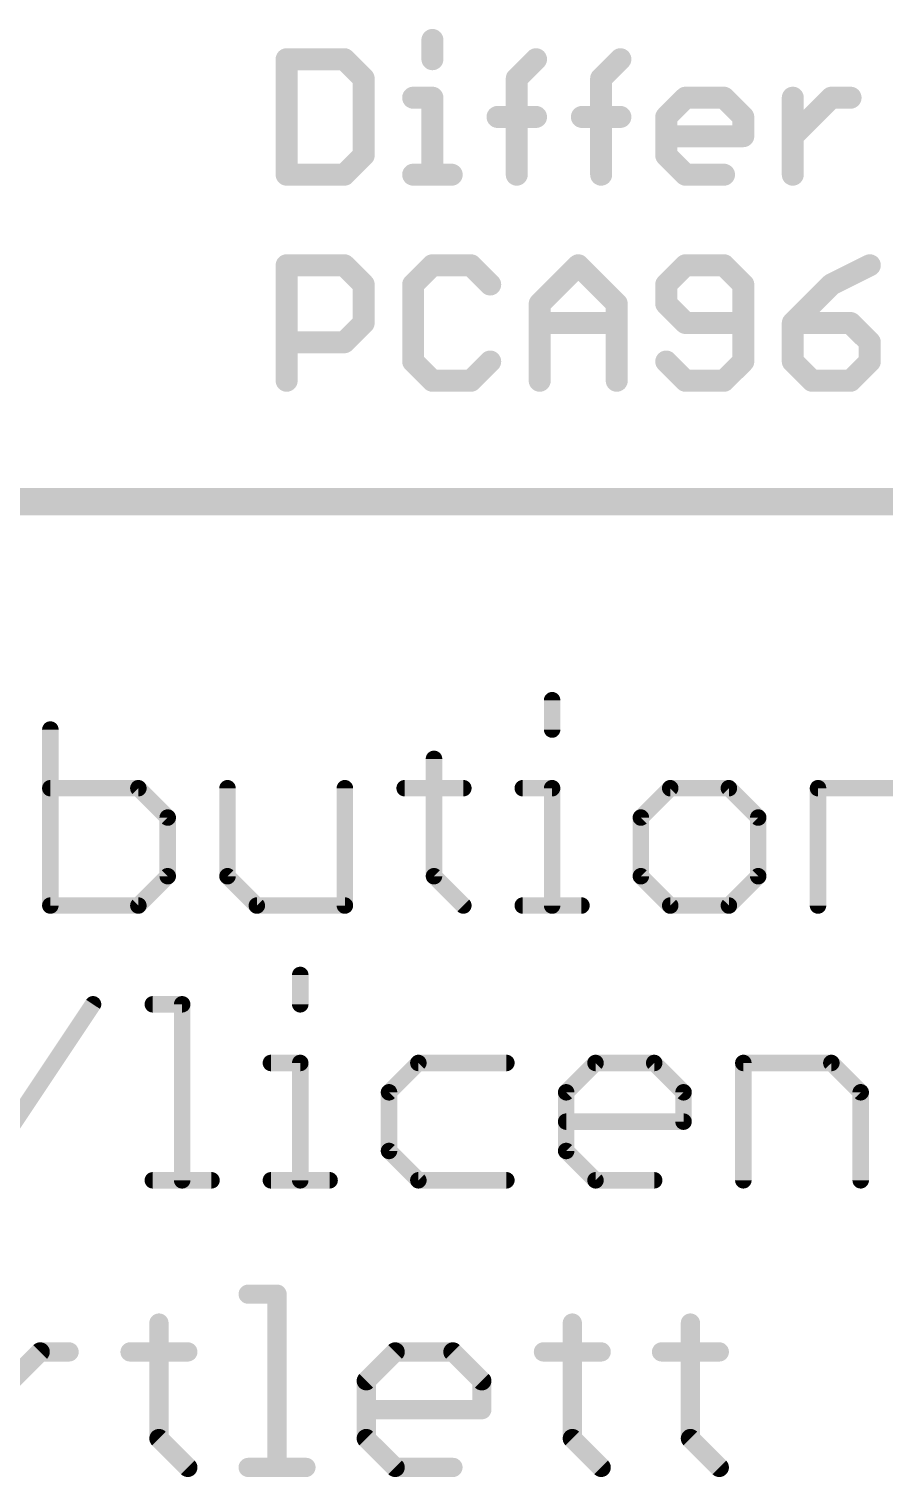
# Model space of a CAD drawing. Extents: x -37 to 70, y -9 to 26.
# Drawn here: x 25.53 to 33.44, y -9.02 to 4.37 of the extents above; entities that cross this region are included whole.
import ezdxf

# ---------------------------------------------------------------- set-up
doc = ezdxf.new("R2010")
doc.units = 0
for name, color, linetype in [('1', 12, 'CONTINUOUS'), ('16', 132, 'CONTINUOUS'), ('20', 53, 'CONTINUOUS'), ('21', 41, 'CONTINUOUS'), ('51', 53, 'CONTINUOUS')]:
    doc.layers.add(name, color=color, linetype=linetype)

msp = doc.modelspace()

# ---------------------------------------------------------------- linework, layer by layer
at = {"layer": '1', "const_width": 0.254}
msp.add_lwpolyline([(44.45, 0), (0, 0)], dxfattribs=at)
at = {"layer": '16', "const_width": 0.254}
msp.add_lwpolyline([(44.45, 0), (0, 0)], dxfattribs=at)
at = {"layer": '20', "const_width": 0.2032}
msp.add_lwpolyline([(44.45, 0), (0, 0)], dxfattribs=at)
at = {"layer": '21', "const_width": 0.2032}
for points in [[(29.2619, 4.2683), (29.2619, 4.0903)], [(27.9146, 4.0903), (27.9146, 3.0226)], [(28.4485, 4.0903), (27.9146, 4.0903)], [(28.6264, 3.9124), (28.4485, 4.0903)], [(30.0415, 3.9124), (30.2195, 4.0903)], [(30.8211, 3.9124), (30.9991, 4.0903)], [(28.6264, 3.2006), (28.6264, 3.9124)], [(30.0415, 3.0226), (30.0415, 3.9124)], [(30.8211, 3.0226), (30.8211, 3.9124)], [(29.084, 3.7344), (29.2619, 3.7344)], [(29.2619, 3.7344), (29.2619, 3.0226)], [(31.4228, 3.5565), (31.6007, 3.7344)], [(31.6007, 3.7344), (31.9566, 3.7344)], [(31.9566, 3.7344), (32.1346, 3.5565)], [(32.5922, 3.0226), (32.5922, 3.7344)], [(32.5922, 3.3785), (32.9481, 3.7344)], [(32.9481, 3.7344), (33.126, 3.7344)], [(29.8636, 3.5565), (30.2195, 3.5565)], [(30.6432, 3.5565), (30.9991, 3.5565)], [(31.4228, 3.2006), (31.4228, 3.5565)], [(32.1346, 3.5565), (32.1346, 3.3785)], [(32.1346, 3.3785), (31.4228, 3.3785)], [(28.4485, 3.0226), (28.6264, 3.2006)], [(31.6007, 3.0226), (31.4228, 3.2006)], [(27.9146, 3.0226), (28.4485, 3.0226)], [(29.084, 3.0226), (29.4399, 3.0226)], [(31.9566, 3.0226), (31.6007, 3.0226)], [(27.9146, 1.1176), (27.9146, 2.1853)], [(27.9146, 2.1853), (28.4485, 2.1853)], [(28.4485, 2.1853), (28.6264, 2.0074)], [(29.2619, 2.1853), (29.084, 2.0074)], [(29.6179, 2.1853), (29.2619, 2.1853)], [(29.7958, 2.0074), (29.6179, 2.1853)], [(30.2534, 1.8294), (30.6093, 2.1853)], [(30.6093, 2.1853), (30.9652, 1.8294)], [(31.6007, 2.1853), (31.4228, 2.0074)], [(31.9566, 2.1853), (31.6007, 2.1853)], [(32.1346, 2.0074), (31.9566, 2.1853)], [(33.304, 2.1853), (32.9481, 2.0074)], [(28.6264, 2.0074), (28.6264, 1.6515)], [(29.084, 2.0074), (29.084, 1.2955)], [(31.4228, 2.0074), (31.4228, 1.8294)], [(32.1346, 1.2955), (32.1346, 2.0074)], [(32.9481, 2.0074), (32.5922, 1.6515)], [(30.2534, 1.1176), (30.2534, 1.8294)], [(30.9652, 1.8294), (30.9652, 1.1176)], [(31.4228, 1.8294), (31.6007, 1.6515)], [(28.6264, 1.6515), (28.4485, 1.4735)], [(30.2534, 1.6515), (30.9652, 1.6515)], [(31.6007, 1.6515), (32.1346, 1.6515)], [(32.5922, 1.6515), (32.5922, 1.2955)], [(33.126, 1.6515), (32.5922, 1.6515)], [(33.304, 1.4735), (33.126, 1.6515)], [(28.4485, 1.4735), (27.9146, 1.4735)], [(33.304, 1.2955), (33.304, 1.4735)], [(29.084, 1.2955), (29.2619, 1.1176)], [(29.6179, 1.1176), (29.7958, 1.2955)], [(31.4228, 1.2955), (31.6007, 1.1176)], [(31.9566, 1.1176), (32.1346, 1.2955)], [(32.5922, 1.2955), (32.7701, 1.1176)], [(33.126, 1.1176), (33.304, 1.2955)], [(29.2619, 1.1176), (29.6179, 1.1176)], [(31.6007, 1.1176), (31.9566, 1.1176)], [(32.7701, 1.1176), (33.126, 1.1176)]]:
    msp.add_lwpolyline(points, dxfattribs=at)
at = {"layer": '21', "const_width": 0.1016}
for points in [[(29.3127, 4.2683, 1), (29.2111, 4.2683)], [(27.9654, 4.0903, 1), (27.8638, 4.0903)], [(27.9146, 4.1411, 1), (27.9146, 4.0395)], [(28.4844, 4.1262, 1), (28.4125, 4.0544)], [(28.4485, 4.0395, 1), (28.4485, 4.1411)], [(30.2554, 4.0544, 1), (30.1836, 4.1262)], [(31.035, 4.0544, 1), (30.9632, 4.1262)], [(29.2111, 4.0903, 1), (29.3127, 4.0903)], [(28.6772, 3.9124, 1), (28.5756, 3.9124)], [(28.5905, 3.8764, 1), (28.6623, 3.9483)], [(30.0923, 3.9124, 1), (29.9907, 3.9124)], [(30.0056, 3.9483, 1), (30.0775, 3.8764)], [(30.8719, 3.9124, 1), (30.7703, 3.9124)], [(30.7852, 3.9483, 1), (30.8571, 3.8764)], [(29.084, 3.7852, 1), (29.084, 3.6836)], [(29.3127, 3.7344, 1), (29.2111, 3.7344)], [(29.2619, 3.6836, 1), (29.2619, 3.7852)], [(31.6007, 3.7852, 1), (31.6007, 3.6836)], [(31.6367, 3.6985, 1), (31.5648, 3.7703)], [(31.9926, 3.7703, 1), (31.9207, 3.6985)], [(31.9566, 3.6836, 1), (31.9566, 3.7852)], [(32.643, 3.7344, 1), (32.5414, 3.7344)], [(32.9481, 3.7852, 1), (32.9481, 3.6836)], [(32.984, 3.6985, 1), (32.9122, 3.7703)], [(33.126, 3.6836, 1), (33.126, 3.7852)], [(29.8636, 3.6073, 1), (29.8636, 3.5057)], [(30.2195, 3.5057, 1), (30.2195, 3.6073)], [(30.6432, 3.6073, 1), (30.6432, 3.5057)], [(30.9991, 3.5057, 1), (30.9991, 3.6073)], [(31.4736, 3.5565, 1), (31.372, 3.5565)], [(31.3869, 3.5924, 1), (31.4587, 3.5205)], [(32.1854, 3.5565, 1), (32.0838, 3.5565)], [(32.0987, 3.5205, 1), (32.1705, 3.5924)], [(31.4228, 3.4293, 1), (31.4228, 3.3277)], [(32.0838, 3.3785, 1), (32.1854, 3.3785)], [(32.1346, 3.3277, 1), (32.1346, 3.4293)], [(32.5563, 3.4144, 1), (32.6281, 3.3426)], [(28.5756, 3.2006, 1), (28.6772, 3.2006)], [(28.6623, 3.1646, 1), (28.5905, 3.2365)], [(31.4587, 3.2365, 1), (31.3869, 3.1646)], [(31.372, 3.2006, 1), (31.4736, 3.2006)], [(27.9146, 3.0734, 1), (27.9146, 2.9718)], [(28.4125, 3.0585, 1), (28.4844, 2.9867)], [(28.4485, 2.9718, 1), (28.4485, 3.0734)], [(29.084, 3.0734, 1), (29.084, 2.9718)], [(29.4399, 2.9718, 1), (29.4399, 3.0734)], [(31.6007, 3.0734, 1), (31.6007, 2.9718)], [(31.5648, 2.9867, 1), (31.6367, 3.0585)], [(31.9566, 2.9718, 1), (31.9566, 3.0734)], [(27.8638, 3.0226, 1), (27.9654, 3.0226)], [(29.2111, 3.0226, 1), (29.3127, 3.0226)], [(29.9907, 3.0226, 1), (30.0923, 3.0226)], [(30.7703, 3.0226, 1), (30.8719, 3.0226)], [(32.5414, 3.0226, 1), (32.643, 3.0226)], [(27.9654, 2.1853, 1), (27.8638, 2.1853)], [(27.9146, 2.2361, 1), (27.9146, 2.1345)], [(28.4844, 2.2212, 1), (28.4125, 2.1494)], [(28.4485, 2.1345, 1), (28.4485, 2.2361)], [(29.2619, 2.2361, 1), (29.2619, 2.1345)], [(29.2979, 2.1494, 1), (29.226, 2.2212)], [(29.6538, 2.2212, 1), (29.5819, 2.1494)], [(29.6179, 2.1345, 1), (29.6179, 2.2361)], [(30.6452, 2.2212, 1), (30.5734, 2.1494)], [(30.6452, 2.1494, 1), (30.5734, 2.2212)], [(31.6007, 2.2361, 1), (31.6007, 2.1345)], [(31.6367, 2.1494, 1), (31.5648, 2.2212)], [(31.9926, 2.2212, 1), (31.9207, 2.1494)], [(31.9566, 2.1345, 1), (31.9566, 2.2361)], [(33.3267, 2.1399, 1), (33.2813, 2.2307)], [(28.6772, 2.0074, 1), (28.5756, 2.0074)], [(28.5905, 1.9714, 1), (28.6623, 2.0433)], [(29.1348, 2.0074, 1), (29.0332, 2.0074)], [(29.0481, 2.0433, 1), (29.1199, 1.9714)], [(29.7599, 1.9714, 1), (29.8317, 2.0433)], [(31.4736, 2.0074, 1), (31.372, 2.0074)], [(31.3869, 2.0433, 1), (31.4587, 1.9714)], [(32.1854, 2.0074, 1), (32.0838, 2.0074)], [(32.0987, 1.9714, 1), (32.1705, 2.0433)], [(32.9254, 2.0528, 1), (32.9708, 1.9619)], [(32.984, 1.9714, 1), (32.9122, 2.0433)], [(30.3042, 1.8294, 1), (30.2026, 1.8294)], [(30.2175, 1.8653, 1), (30.2893, 1.7935)], [(31.016, 1.8294, 1), (30.9144, 1.8294)], [(30.9293, 1.7935, 1), (31.0011, 1.8653)], [(31.4587, 1.8653, 1), (31.3869, 1.7935)], [(31.372, 1.8294, 1), (31.4736, 1.8294)], [(28.6623, 1.6155, 1), (28.5905, 1.6874)], [(30.2534, 1.7023, 1), (30.2534, 1.6007)], [(30.9652, 1.6007, 1), (30.9652, 1.7023)], [(31.6007, 1.7023, 1), (31.6007, 1.6007)], [(32.1346, 1.6007, 1), (32.1346, 1.7023)], [(32.643, 1.6515, 1), (32.5414, 1.6515)], [(32.5922, 1.7023, 1), (32.5922, 1.6007)], [(33.162, 1.6874, 1), (33.0901, 1.6155)], [(33.126, 1.6007, 1), (33.126, 1.7023)], [(28.5756, 1.6515, 1), (28.6772, 1.6515)], [(31.5648, 1.6155, 1), (31.6367, 1.6874)], [(32.5563, 1.6874, 1), (32.6281, 1.6155)], [(27.9146, 1.5243, 1), (27.9146, 1.4227)], [(28.4125, 1.5094, 1), (28.4844, 1.4376)], [(28.4485, 1.4227, 1), (28.4485, 1.5243)], [(33.3548, 1.4735, 1), (33.2532, 1.4735)], [(33.2681, 1.4376, 1), (33.3399, 1.5094)], [(29.1199, 1.3315, 1), (29.0481, 1.2596)], [(29.0332, 1.2955, 1), (29.1348, 1.2955)], [(29.8317, 1.2596, 1), (29.7599, 1.3315)], [(31.4587, 1.3315, 1), (31.3869, 1.2596)], [(32.0838, 1.2955, 1), (32.1854, 1.2955)], [(32.1705, 1.2596, 1), (32.0987, 1.3315)], [(32.6281, 1.3315, 1), (32.5563, 1.2596)], [(32.5414, 1.2955, 1), (32.643, 1.2955)], [(33.2532, 1.2955, 1), (33.3548, 1.2955)], [(33.3399, 1.2596, 1), (33.2681, 1.3315)], [(29.2619, 1.1684, 1), (29.2619, 1.0668)], [(29.6179, 1.0668, 1), (29.6179, 1.1684)], [(31.6007, 1.1684, 1), (31.6007, 1.0668)], [(31.9566, 1.0668, 1), (31.9566, 1.1684)], [(32.7701, 1.1684, 1), (32.7701, 1.0668)], [(33.126, 1.0668, 1), (33.126, 1.1684)], [(27.8638, 1.1176, 1), (27.9654, 1.1176)], [(29.226, 1.0817, 1), (29.2979, 1.1535)], [(29.5819, 1.1535, 1), (29.6538, 1.0817)], [(30.2026, 1.1176, 1), (30.3042, 1.1176)], [(30.9144, 1.1176, 1), (31.016, 1.1176)], [(31.5648, 1.0817, 1), (31.6367, 1.1535)], [(31.9207, 1.1535, 1), (31.9926, 1.0817)], [(32.7342, 1.0817, 1), (32.8061, 1.1535)], [(33.0901, 1.1535, 1), (33.162, 1.0817)]]:
    msp.add_lwpolyline(points, format="xyb", dxfattribs=at)
at = {"layer": '51'}
for points, const_width in [([(30.3679, -1.8356), (30.3679, -2.1068)], 0.1524), ([(25.731, -2.1068), (25.731, -3.7338)], 0.1524), ([(29.2765, -2.378), (29.2765, -3.4626)], 0.1524), ([(26.5445, -2.6491), (25.731, -2.6491)], 0.1524), ([(26.8157, -2.9203), (26.5445, -2.6491)], 0.1524), ([(27.3682, -2.6491), (27.3682, -3.4626)], 0.1524), ([(28.4528, -3.7338), (28.4528, -2.6491)], 0.1524), ([(29.0053, -2.6491), (29.5476, -2.6491)], 0.1524), ([(30.0967, -2.6491), (30.3679, -2.6491)], 0.1524), ([(30.3679, -2.6491), (30.3679, -3.7338)], 0.1524), ([(31.4593, -2.6491), (31.1882, -2.9203)], 0.1524), ([(32.0017, -2.6491), (31.4593, -2.6491)], 0.1524), ([(32.2728, -2.9203), (32.0017, -2.6491)], 0.1524), ([(32.8253, -3.7338), (32.8253, -2.6491)], 0.1524), ([(32.8253, -2.6491), (33.6388, -2.6491)], 0.1524), ([(26.8157, -3.4626), (26.8157, -2.9203)], 0.1524), ([(31.1882, -2.9203), (31.1882, -3.4626)], 0.1524), ([(32.2728, -3.4626), (32.2728, -2.9203)], 0.1524), ([(26.5445, -3.7338), (26.8157, -3.4626)], 0.1524), ([(27.3682, -3.4626), (27.6393, -3.7338)], 0.1524), ([(29.2765, -3.4626), (29.5476, -3.7338)], 0.1524), ([(31.1882, -3.4626), (31.4593, -3.7338)], 0.1524), ([(32.0017, -3.7338), (32.2728, -3.4626)], 0.1524), ([(25.731, -3.7338), (26.5445, -3.7338)], 0.1524), ([(27.6393, -3.7338), (28.4528, -3.7338)], 0.1524), ([(30.0967, -3.7338), (30.6391, -3.7338)], 0.1524), ([(31.4593, -3.7338), (32.0017, -3.7338)], 0.1524), ([(28.0406, -4.3756), (28.0406, -4.6468)], 0.1524), ([(25.0408, -6.2738), (26.1255, -4.6468)], 0.1524), ([(26.678, -4.6468), (26.9491, -4.6468)], 0.1524), ([(26.9491, -4.6468), (26.9491, -6.2738)], 0.1524), ([(27.7694, -5.1891), (28.0406, -5.1891)], 0.1524), ([(28.0406, -5.1891), (28.0406, -6.2738)], 0.1524), ([(29.132, -5.1891), (28.8609, -5.4603)], 0.1524), ([(29.9455, -5.1891), (29.132, -5.1891)], 0.1524), ([(30.498, -5.4603), (30.7692, -5.1891)], 0.1524), ([(30.7692, -5.1891), (31.3115, -5.1891)], 0.1524), ([(31.3115, -5.1891), (31.5827, -5.4603)], 0.1524), ([(32.1352, -6.2738), (32.1352, -5.1891)], 0.1524), ([(32.1352, -5.1891), (32.9487, -5.1891)], 0.1524), ([(32.9487, -5.1891), (33.2198, -5.4603)], 0.1524), ([(28.8609, -5.4603), (28.8609, -6.0026)], 0.1524), ([(30.498, -6.0026), (30.498, -5.4603)], 0.1524), ([(31.5827, -5.4603), (31.5827, -5.7315)], 0.1524), ([(33.2198, -5.4603), (33.2198, -6.2738)], 0.1524), ([(31.5827, -5.7315), (30.498, -5.7315)], 0.1524), ([(28.8609, -6.0026), (29.132, -6.2738)], 0.1524), ([(30.7692, -6.2738), (30.498, -6.0026)], 0.1524), ([(26.678, -6.2738), (27.2203, -6.2738)], 0.1524), ([(27.7694, -6.2738), (28.3117, -6.2738)], 0.1524), ([(29.132, -6.2738), (29.9455, -6.2738)], 0.1524), ([(31.3115, -6.2738), (30.7692, -6.2738)], 0.1524), ([(27.5592, -7.3265), (27.8261, -7.3265)], 0.1778), ([(27.8261, -7.3265), (27.8261, -8.9281)], 0.1778), ([(26.7347, -7.5935), (26.7347, -8.6612)], 0.1778), ([(30.5547, -7.5935), (30.5547, -8.6612)], 0.1778), ([(31.6462, -7.5935), (31.6462, -8.6612)], 0.1778), ([(25.1035, -8.3942), (25.6373, -7.8604)], 0.1778), ([(25.6373, -7.8604), (25.9043, -7.8604)], 0.1778), ([(26.4678, -7.8604), (27.0016, -7.8604)], 0.1778), ([(28.6506, -8.1273), (28.9176, -7.8604)], 0.1778), ([(28.9176, -7.8604), (29.4514, -7.8604)], 0.1778), ([(29.4514, -7.8604), (29.7184, -8.1273)], 0.1778), ([(30.2878, -7.8604), (30.8217, -7.8604)], 0.1778), ([(31.3792, -7.8604), (31.9131, -7.8604)], 0.1778), ([(28.6506, -8.6612), (28.6506, -8.1273)], 0.1778), ([(29.7184, -8.1273), (29.7184, -8.3942)], 0.1778), ([(29.7184, -8.3942), (28.6506, -8.3942)], 0.1778), ([(26.7347, -8.6612), (27.0016, -8.9281)], 0.1778), ([(28.9176, -8.9281), (28.6506, -8.6612)], 0.1778), ([(30.5547, -8.6612), (30.8217, -8.9281)], 0.1778), ([(31.6462, -8.6612), (31.9131, -8.9281)], 0.1778), ([(27.5592, -8.9281), (28.0931, -8.9281)], 0.1778), ([(29.4514, -8.9281), (28.9176, -8.9281)], 0.1778)]:
    msp.add_lwpolyline(points, dxfattribs=dict(at, const_width=const_width))
for points, const_width in [([(30.406, -1.8356, 1), (30.3298, -1.8356)], 0.0762), ([(25.7691, -2.1068, 1), (25.6929, -2.1068)], 0.0762), ([(30.3298, -2.1068, 1), (30.406, -2.1068)], 0.0762), ([(29.3146, -2.378, 1), (29.2384, -2.378)], 0.0762), ([(25.731, -2.611, 1), (25.731, -2.6872)], 0.0762), ([(26.5714, -2.6222, 1), (26.5175, -2.6761)], 0.0762), ([(26.5445, -2.6872, 1), (26.5445, -2.611)], 0.0762), ([(27.4063, -2.6491, 1), (27.3301, -2.6491)], 0.0762), ([(28.4909, -2.6491, 1), (28.4147, -2.6491)], 0.0762), ([(29.0053, -2.611, 1), (29.0053, -2.6872)], 0.0762), ([(29.5476, -2.6872, 1), (29.5476, -2.611)], 0.0762), ([(30.0967, -2.611, 1), (30.0967, -2.6872)], 0.0762), ([(30.406, -2.6491, 1), (30.3298, -2.6491)], 0.0762), ([(30.3679, -2.6872, 1), (30.3679, -2.611)], 0.0762), ([(31.4593, -2.611, 1), (31.4593, -2.6872)], 0.0762), ([(31.4863, -2.6761, 1), (31.4324, -2.6222)], 0.0762), ([(32.0286, -2.6222, 1), (31.9747, -2.6761)], 0.0762), ([(32.0017, -2.6872, 1), (32.0017, -2.611)], 0.0762), ([(32.8634, -2.6491, 1), (32.7872, -2.6491)], 0.0762), ([(32.8253, -2.611, 1), (32.8253, -2.6872)], 0.0762), ([(26.8538, -2.9203, 1), (26.7776, -2.9203)], 0.0762), ([(26.7887, -2.9472, 1), (26.8426, -2.8934)], 0.0762), ([(31.2263, -2.9203, 1), (31.1501, -2.9203)], 0.0762), ([(31.1612, -2.8934, 1), (31.2151, -2.9472)], 0.0762), ([(32.3109, -2.9203, 1), (32.2347, -2.9203)], 0.0762), ([(32.2459, -2.9472, 1), (32.2998, -2.8934)], 0.0762), ([(26.7776, -3.4626, 1), (26.8538, -3.4626)], 0.0762), ([(26.8426, -3.4896, 1), (26.7887, -3.4357)], 0.0762), ([(27.3951, -3.4357, 1), (27.3412, -3.4896)], 0.0762), ([(27.3301, -3.4626, 1), (27.4063, -3.4626)], 0.0762), ([(29.3034, -3.4357, 1), (29.2495, -3.4896)], 0.0762), ([(29.2384, -3.4626, 1), (29.3146, -3.4626)], 0.0762), ([(31.2151, -3.4357, 1), (31.1612, -3.4896)], 0.0762), ([(31.1501, -3.4626, 1), (31.2263, -3.4626)], 0.0762), ([(32.2347, -3.4626, 1), (32.3109, -3.4626)], 0.0762), ([(32.2998, -3.4896, 1), (32.2459, -3.4357)], 0.0762), ([(25.731, -3.6957, 1), (25.731, -3.7719)], 0.0762), ([(25.6929, -3.7338, 1), (25.7691, -3.7338)], 0.0762), ([(26.5176, -3.7069, 1), (26.5714, -3.7607)], 0.0762), ([(26.5445, -3.7719, 1), (26.5445, -3.6957)], 0.0762), ([(27.6393, -3.6957, 1), (27.6393, -3.7719)], 0.0762), ([(27.6124, -3.7607, 1), (27.6663, -3.7069)], 0.0762), ([(28.4147, -3.7338, 1), (28.4909, -3.7338)], 0.0762), ([(28.4528, -3.7719, 1), (28.4528, -3.6957)], 0.0762), ([(29.5207, -3.7607, 1), (29.5746, -3.7069)], 0.0762), ([(30.0967, -3.6957, 1), (30.0967, -3.7719)], 0.0762), ([(30.3298, -3.7338, 1), (30.406, -3.7338)], 0.0762), ([(30.6391, -3.7719, 1), (30.6391, -3.6957)], 0.0762), ([(31.4593, -3.6957, 1), (31.4593, -3.7719)], 0.0762), ([(31.4324, -3.7607, 1), (31.4863, -3.7069)], 0.0762), ([(31.9747, -3.7069, 1), (32.0286, -3.7607)], 0.0762), ([(32.0017, -3.7719, 1), (32.0017, -3.6957)], 0.0762), ([(32.7872, -3.7338, 1), (32.8634, -3.7338)], 0.0762), ([(28.0787, -4.3756, 1), (28.0025, -4.3756)], 0.0762), ([(26.1572, -4.6679, 1), (26.0938, -4.6257)], 0.0762), ([(26.678, -4.6087, 1), (26.678, -4.6849)], 0.0762), ([(26.9872, -4.6468, 1), (26.911, -4.6468)], 0.0762), ([(26.9491, -4.6849, 1), (26.9491, -4.6087)], 0.0762), ([(28.0025, -4.6468, 1), (28.0787, -4.6468)], 0.0762), ([(27.7694, -5.151, 1), (27.7694, -5.2272)], 0.0762), ([(28.0787, -5.1891, 1), (28.0025, -5.1891)], 0.0762), ([(28.0406, -5.2272, 1), (28.0406, -5.151)], 0.0762), ([(29.132, -5.151, 1), (29.132, -5.2272)], 0.0762), ([(29.159, -5.2161, 1), (29.1051, -5.1622)], 0.0762), ([(29.9455, -5.2272, 1), (29.9455, -5.151)], 0.0762), ([(30.7692, -5.151, 1), (30.7692, -5.2272)], 0.0762), ([(30.7961, -5.2161, 1), (30.7422, -5.1622)], 0.0762), ([(31.3384, -5.1622, 1), (31.2846, -5.2161)], 0.0762), ([(31.3115, -5.2272, 1), (31.3115, -5.151)], 0.0762), ([(32.1733, -5.1891, 1), (32.0971, -5.1891)], 0.0762), ([(32.1352, -5.151, 1), (32.1352, -5.2272)], 0.0762), ([(32.9756, -5.1622, 1), (32.9217, -5.2161)], 0.0762), ([(32.9487, -5.2272, 1), (32.9487, -5.151)], 0.0762), ([(28.899, -5.4603, 1), (28.8228, -5.4603)], 0.0762), ([(28.8339, -5.4334, 1), (28.8878, -5.4872)], 0.0762), ([(30.5361, -5.4603, 1), (30.4599, -5.4603)], 0.0762), ([(30.4711, -5.4334, 1), (30.525, -5.4872)], 0.0762), ([(31.6208, -5.4603, 1), (31.5446, -5.4603)], 0.0762), ([(31.5557, -5.4872, 1), (31.6096, -5.4334)], 0.0762), ([(33.2579, -5.4603, 1), (33.1817, -5.4603)], 0.0762), ([(33.1929, -5.4872, 1), (33.2468, -5.4334)], 0.0762), ([(30.498, -5.6934, 1), (30.498, -5.7696)], 0.0762), ([(31.5446, -5.7315, 1), (31.6208, -5.7315)], 0.0762), ([(31.5827, -5.7696, 1), (31.5827, -5.6934)], 0.0762), ([(28.8878, -5.9757, 1), (28.8339, -6.0296)], 0.0762), ([(28.8228, -6.0026, 1), (28.899, -6.0026)], 0.0762), ([(30.525, -5.9757, 1), (30.4711, -6.0296)], 0.0762), ([(30.4599, -6.0026, 1), (30.5361, -6.0026)], 0.0762), ([(26.678, -6.2357, 1), (26.678, -6.3119)], 0.0762), ([(26.911, -6.2738, 1), (26.9872, -6.2738)], 0.0762), ([(27.2203, -6.3119, 1), (27.2203, -6.2357)], 0.0762), ([(27.7694, -6.2357, 1), (27.7694, -6.3119)], 0.0762), ([(28.0025, -6.2738, 1), (28.0787, -6.2738)], 0.0762), ([(28.3117, -6.3119, 1), (28.3117, -6.2357)], 0.0762), ([(29.132, -6.2357, 1), (29.132, -6.3119)], 0.0762), ([(29.1051, -6.3007, 1), (29.159, -6.2469)], 0.0762), ([(29.9455, -6.3119, 1), (29.9455, -6.2357)], 0.0762), ([(30.7692, -6.2357, 1), (30.7692, -6.3119)], 0.0762), ([(30.7422, -6.3007, 1), (30.7961, -6.2469)], 0.0762), ([(31.3115, -6.3119, 1), (31.3115, -6.2357)], 0.0762), ([(32.0971, -6.2738, 1), (32.1733, -6.2738)], 0.0762), ([(33.1817, -6.2738, 1), (33.2579, -6.2738)], 0.0762), ([(27.5592, -7.2821, 1), (27.5592, -7.371)], 0.0889), ([(27.8706, -7.3265, 1), (27.7817, -7.3265)], 0.0889), ([(27.8261, -7.371, 1), (27.8261, -7.2821)], 0.0889), ([(26.7791, -7.5935, 1), (26.6902, -7.5935)], 0.0889), ([(30.5992, -7.5935, 1), (30.5103, -7.5935)], 0.0889), ([(31.6906, -7.5935, 1), (31.6017, -7.5935)], 0.0889), ([(25.6373, -7.8159, 1), (25.6373, -7.9048)], 0.0889), ([(25.6688, -7.8918, 1), (25.6059, -7.829)], 0.0889), ([(25.9043, -7.9048, 1), (25.9043, -7.8159)], 0.0889), ([(26.4678, -7.8159, 1), (26.4678, -7.9048)], 0.0889), ([(27.0016, -7.9048, 1), (27.0016, -7.8159)], 0.0889), ([(28.9176, -7.8159, 1), (28.9176, -7.9048)], 0.0889), ([(28.949, -7.8918, 1), (28.8861, -7.829)], 0.0889), ([(29.4829, -7.829, 1), (29.42, -7.8918)], 0.0889), ([(29.4514, -7.9048, 1), (29.4514, -7.8159)], 0.0889), ([(30.2878, -7.8159, 1), (30.2878, -7.9048)], 0.0889), ([(30.8217, -7.9048, 1), (30.8217, -7.8159)], 0.0889), ([(31.3792, -7.8159, 1), (31.3792, -7.9048)], 0.0889), ([(31.9131, -7.9048, 1), (31.9131, -7.8159)], 0.0889), ([(28.6951, -8.1273, 1), (28.6062, -8.1273)], 0.0889), ([(28.6192, -8.0959, 1), (28.6821, -8.1587)], 0.0889), ([(29.7628, -8.1273, 1), (29.6739, -8.1273)], 0.0889), ([(29.6869, -8.1587, 1), (29.7498, -8.0959)], 0.0889), ([(28.6506, -8.3498, 1), (28.6506, -8.4387)], 0.0889), ([(29.6739, -8.3942, 1), (29.7628, -8.3942)], 0.0889), ([(29.7184, -8.4387, 1), (29.7184, -8.3498)], 0.0889), ([(26.7661, -8.6297, 1), (26.7033, -8.6926)], 0.0889), ([(26.6902, -8.6612, 1), (26.7791, -8.6612)], 0.0889), ([(28.6821, -8.6297, 1), (28.6192, -8.6926)], 0.0889), ([(28.6062, -8.6612, 1), (28.6951, -8.6612)], 0.0889), ([(30.5862, -8.6297, 1), (30.5233, -8.6926)], 0.0889), ([(30.5103, -8.6612, 1), (30.5992, -8.6612)], 0.0889), ([(31.6776, -8.6297, 1), (31.6147, -8.6926)], 0.0889), ([(31.6017, -8.6612, 1), (31.6906, -8.6612)], 0.0889), ([(26.9702, -8.9595, 1), (27.0331, -8.8967)], 0.0889), ([(27.5592, -8.8837, 1), (27.5592, -8.9726)], 0.0889), ([(27.7817, -8.9281, 1), (27.8706, -8.9281)], 0.0889), ([(28.0931, -8.9726, 1), (28.0931, -8.8837)], 0.0889), ([(28.9176, -8.8837, 1), (28.9176, -8.9726)], 0.0889), ([(28.8861, -8.9595, 1), (28.949, -8.8967)], 0.0889), ([(29.4514, -8.9726, 1), (29.4514, -8.8837)], 0.0889), ([(30.7902, -8.9595, 1), (30.8531, -8.8967)], 0.0889), ([(31.8817, -8.9595, 1), (31.9445, -8.8967)], 0.0889)]:
    msp.add_lwpolyline(points, format="xyb", dxfattribs=dict(at, const_width=const_width))

doc.saveas('drawing.dxf')
